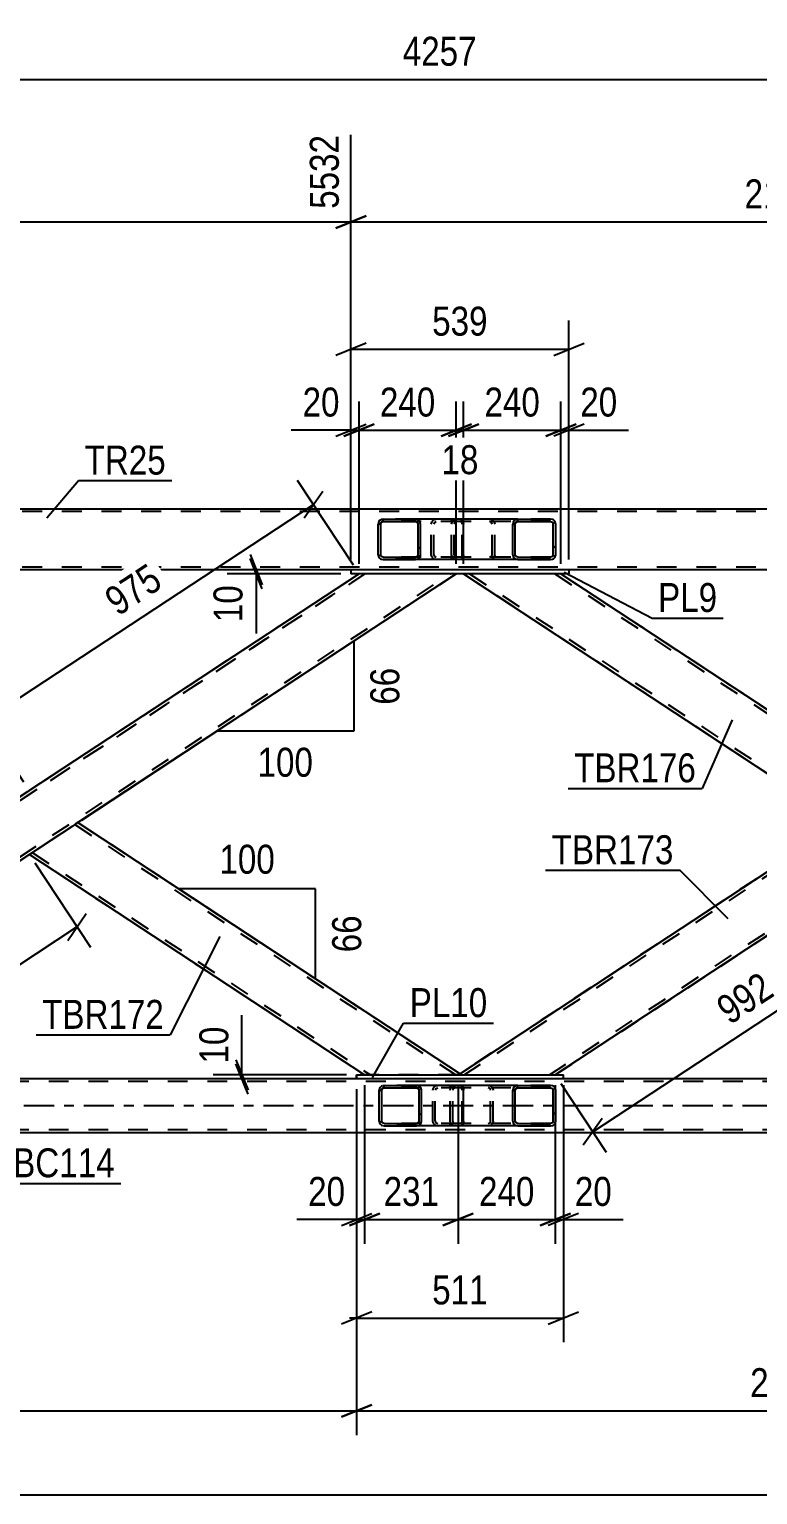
# Model space of a CAD drawing. Header units: millimetres. Extents: x -851 to 338, y -786 to 55.
# Drawn here: x -645.3 to -573.3, y -518.9 to -374 of the extents above; entities that cross this region are included whole.
import ezdxf

# ---------------------------------------------------------------- set-up
doc = ezdxf.new("R2010")
doc.units = ezdxf.units.MM
doc.linetypes.add('DXK_LINE_DOT2', pattern=[3.9198, 1.9599, -1.9599])
doc.linetypes.add('DXK_LINE_DOT3', pattern=[5.9187, 2.979, -0.9799, 0.9799, -0.9799])
doc.styles.add('Arial Narrow', font='ARIALN.TTF', dxfattribs={"height": 0.2})

# ---------------------------------------------------------------- blocks, each defined once
blk = doc.blocks.new('Part-232933133-2602 - 2503')
at = {"color": 2, "linetype": 'Continuous'}
for p, q in [((-265, -421.46), (-791.8, -421.46)), ((-613.53, -427.46), (-677.12, -427.46)), ((-528.39, -427.46), (-591.98, -427.46))]:
    blk.add_line(p, q, dxfattribs=at)
at = {"color": 7, "linetype": 'DXK_LINE_DOT2'}
for p, q in [((-114.88, -421.7), (-791.8, -421.7)), ((-114.88, -427.22), (-791.8, -427.22)), ((-591.98, -427.46), (-613.53, -427.46))]:
    blk.add_line(p, q, dxfattribs=at)
blk = doc.blocks.new('Part-232933133-2607 - 2503')
at = {"color": 7, "linetype": 'DXK_LINE_DOT2'}
for p, q in [((-108.35, -478.06), (-791.8, -478.06)), ((-108.35, -477.82), (-698.12, -477.82)), ((-592.53, -477.82), (-612.98, -477.82)), ((-108.35, -482.86), (-791.8, -482.86))]:
    blk.add_line(p, q, dxfattribs=at)
at = {"color": 2, "linetype": 'Continuous'}
for p, q in [((-612.98, -477.82), (-677.66, -477.82)), ((-527.85, -477.82), (-592.53, -477.82)), ((-791.8, -483.1), (-108.35, -483.1))]:
    blk.add_line(p, q, dxfattribs=at)
at = {"color": 7, "linetype": 'DXK_LINE_DOT3'}
blk.add_line((-98.35, -480.46), (-791.8, -480.46), dxfattribs=at)
blk = doc.blocks.new('Part-232933133-2749 - 2503')
at = {"color": 2, "linetype": 'Continuous'}
for p, q in [((-612.98, -477.82), (-612.98, -477.42)), ((-612.98, -477.42), (-612.98, -477.42)), ((-612.98, -477.42), (-612.98, -477.82)), ((-612.98, -477.42), (-612.98, -477.42)), ((-612.98, -477.42), (-592.53, -477.42)), ((-592.53, -477.82), (-612.98, -477.82)), ((-592.53, -477.82), (-592.53, -477.42))]:
    blk.add_line(p, q, dxfattribs=at)
at = {"color": 7, "linetype": 'DXK_LINE_DOT2'}
for p, q in [((-612.98, -477.82), (-612.98, -477.82)), ((-612.98, -477.82), (-612.98, -477.82)), ((-592.53, -477.82), (-592.53, -477.42))]:
    blk.add_line(p, q, dxfattribs=at)
blk = doc.blocks.new('Part-232933133-2764 - 2503')
at = {"color": 2, "linetype": 'Continuous'}
for p, q in [((-591.98, -427.46), (-613.53, -427.46)), ((-613.53, -427.46), (-613.53, -427.86)), ((-591.98, -427.46), (-591.98, -427.86)), ((-591.98, -427.86), (-613.53, -427.86))]:
    blk.add_line(p, q, dxfattribs=at)
blk = doc.blocks.new('Part-232933133-2908 - 2503')
at = {"linetype": 'Continuous'}
h = blk.add_hatch(dxfattribs=at)
h.set_pattern_fill('', scale=0.7, style=0, pattern_type=0)
h.set_pattern_definition([(45, (-597.506, -426.1638), (-1.57154, 1.57154), [])])
h.paths.add_polyline_path([(-597.54, -425.98), (-597.51, -426.16), (-597.4, -426.32), (-597.23, -426.42), (-597.03, -426.46), (-593.8, -426.46), (-593.6, -426.42), (-593.44, -426.32), (-593.33, -426.16), (-593.29, -425.98), (-593.29, -422.94), (-593.33, -422.76), (-593.44, -422.6), (-593.6, -422.5), (-593.8, -422.46), (-597.03, -422.46), (-597.23, -422.5), (-597.4, -422.6), (-597.51, -422.76), (-597.54, -422.94)])
h.paths.add_polyline_path([(-597.27, -422.85), (-597.21, -422.77), (-597.13, -422.72), (-597.03, -422.7), (-593.8, -422.7), (-593.7, -422.72), (-593.62, -422.77), (-593.56, -422.85), (-593.54, -422.94), (-593.54, -425.98), (-593.56, -426.07), (-593.62, -426.15), (-593.7, -426.2), (-593.8, -426.22), (-597.03, -426.22), (-597.13, -426.2), (-597.21, -426.15), (-597.27, -426.07), (-597.29, -425.98), (-597.29, -422.94)])
at = {"color": 7, "linetype": 'DXK_LINE_DOT2'}
for p, q in [((-603.58, -422.94), (-603.54, -422.76)), ((-603.58, -425.98), (-603.58, -422.94)), ((-603.3, -422.85), (-603.32, -422.94)), ((-603.32, -425.98), (-603.32, -422.94)), ((-603.25, -422.77), (-603.3, -422.85)), ((-603.26, -422.5), (-603.07, -422.46)), ((-603.16, -422.72), (-603.25, -422.77)), ((-603.07, -422.7), (-603.16, -422.72)), ((-602.68, -422.46), (-603.07, -422.46)), ((-593.8, -422.7), (-603.07, -422.7)), ((-599.83, -422.46), (-599.64, -422.5)), ((-599.73, -422.72), (-599.83, -422.7)), ((-599.65, -422.77), (-599.73, -422.72)), ((-599.59, -422.85), (-599.65, -422.77)), ((-599.58, -422.94), (-599.59, -422.85)), ((-599.58, -425.98), (-599.58, -422.94)), ((-599.36, -422.76), (-599.32, -422.94)), ((-599.32, -425.98), (-599.32, -422.94)), ((-593.8, -422.46), (-597.03, -422.46)), ((-603.54, -426.16), (-603.58, -425.98)), ((-603.32, -425.98), (-603.3, -426.07)), ((-599.59, -426.07), (-599.58, -425.98)), ((-599.32, -425.98), (-599.36, -426.16)), ((-603.3, -426.07), (-603.25, -426.15)), ((-603.07, -426.46), (-603.26, -426.42)), ((-603.25, -426.15), (-603.16, -426.2)), ((-603.16, -426.2), (-603.07, -426.22)), ((-593.8, -426.22), (-603.07, -426.22)), ((-602.68, -426.46), (-603.07, -426.46)), ((-599.83, -426.22), (-599.73, -426.2)), ((-599.64, -426.42), (-599.83, -426.46)), ((-599.73, -426.2), (-599.65, -426.15)), ((-599.65, -426.15), (-599.59, -426.07)), ((-593.8, -426.46), (-597.03, -426.46))]:
    blk.add_line(p, q, dxfattribs=at)
at = {"color": 2, "linetype": 'Continuous'}
for p, q in [((-597.03, -422.46), (-602.68, -422.46)), ((-597.51, -422.76), (-597.54, -422.94)), ((-597.54, -425.98), (-597.54, -422.94)), ((-597.29, -422.94), (-597.27, -422.85)), ((-597.29, -425.98), (-597.29, -422.94)), ((-597.27, -422.85), (-597.21, -422.77)), ((-597.03, -422.46), (-597.23, -422.5)), ((-597.21, -422.77), (-597.13, -422.72)), ((-597.13, -422.72), (-597.03, -422.7)), ((-597.03, -422.46), (-593.8, -422.46)), ((-597.03, -422.7), (-593.8, -422.7)), ((-593.6, -422.5), (-593.8, -422.46)), ((-593.8, -422.7), (-593.7, -422.72)), ((-593.7, -422.72), (-593.62, -422.77)), ((-593.62, -422.77), (-593.56, -422.85)), ((-593.56, -422.85), (-593.54, -422.94)), ((-593.54, -425.98), (-593.54, -422.94)), ((-593.29, -422.94), (-593.33, -422.76)), ((-593.29, -425.98), (-593.29, -422.94)), ((-597.54, -425.98), (-597.51, -426.16)), ((-597.27, -426.07), (-597.29, -425.98)), ((-593.54, -425.98), (-593.56, -426.07)), ((-593.33, -426.16), (-593.29, -425.98)), ((-597.03, -426.46), (-602.68, -426.46)), ((-597.21, -426.15), (-597.27, -426.07)), ((-597.23, -426.42), (-597.03, -426.46)), ((-597.13, -426.2), (-597.21, -426.15)), ((-597.03, -426.22), (-597.13, -426.2)), ((-597.03, -426.22), (-593.8, -426.22)), ((-597.03, -426.46), (-593.8, -426.46)), ((-593.7, -426.2), (-593.8, -426.22)), ((-593.8, -426.46), (-593.6, -426.42)), ((-593.62, -426.15), (-593.7, -426.2)), ((-593.56, -426.07), (-593.62, -426.15))]:
    blk.add_line(p, q, dxfattribs=at)
at = {"color": 7, "linetype": 'DXK_LINE_DOT2'}
for centre, start, end in [((-603.09, -422.96), 110.7583, 155.68), ((-599.81, -422.96), 24.32, 69.2417), ((-603.09, -425.96), 204.32, 249.2417), ((-599.81, -425.96), 290.7583, 335.68)]:
    blk.add_arc(centre, 0.496, start, end, dxfattribs=at)
at = {"color": 2, "linetype": 'Continuous'}
for centre, start, end in [((-597.05, -422.96), 110.7583, 155.68), ((-593.78, -422.96), 24.32, 69.2417), ((-597.05, -425.96), 204.32, 249.2417), ((-593.78, -425.96), 290.7583, 335.68)]:
    blk.add_arc(centre, 0.496, start, end, dxfattribs=at)
blk = doc.blocks.new('Part-232933133-2836 - 2503')
at = {"color": 2, "linetype": 'Continuous'}
for p, q in [((-602.39, -427.86), (-564.99, -452.46)), ((-592.78, -427.86), (-560.19, -449.3)), ((-564.96, -452.44), (-560.77, -449.68)), ((-560.23, -449.33), (-560.77, -449.68)), ((-560.22, -449.32), (-560.23, -449.33))]:
    blk.add_line(p, q, dxfattribs=at)
at = {"color": 7, "linetype": 'DXK_LINE_DOT2'}
for p, q in [((-592.78, -427.86), (-602.39, -427.86)), ((-602.39, -427.86), (-564.99, -452.46)), ((-601.81, -427.86), (-564.7, -452.27)), ((-601.81, -427.86), (-564.7, -452.27)), ((-593.36, -427.86), (-560.48, -449.49)), ((-593.36, -427.86), (-560.48, -449.49)), ((-592.78, -427.86), (-592.78, -427.86)), ((-592.78, -427.86), (-560.19, -449.3)), ((-560.36, -449.41), (-560.77, -449.68)), ((-560.19, -449.3), (-560.22, -449.32)), ((-564.41, -452.08), (-564.41, -452.08)), ((-564.41, -452.08), (-564.41, -452.08)), ((-564.96, -452.44), (-564.99, -452.46)), ((-564.7, -452.27), (-564.68, -452.25))]:
    blk.add_line(p, q, dxfattribs=at)
blk = doc.blocks.new('Part-232933133-2895 - 2503')
at = {"linetype": 'Continuous'}
h = blk.add_hatch(dxfattribs=at)
h.set_pattern_fill('', scale=0.7, style=0, pattern_type=0)
h.set_pattern_definition([(45, (-597.506, -482.1628), (-1.57154, 1.57154), [])])
h.paths.add_polyline_path([(-597.54, -481.98), (-597.51, -482.16), (-597.4, -482.32), (-597.23, -482.42), (-597.03, -482.46), (-593.8, -482.46), (-593.6, -482.42), (-593.44, -482.32), (-593.33, -482.16), (-593.29, -481.98), (-593.29, -478.94), (-593.33, -478.76), (-593.44, -478.6), (-593.6, -478.5), (-593.8, -478.46), (-597.03, -478.46), (-597.23, -478.5), (-597.4, -478.6), (-597.51, -478.76), (-597.54, -478.94)])
h.paths.add_polyline_path([(-597.27, -478.85), (-597.21, -478.77), (-597.13, -478.72), (-597.03, -478.7), (-593.8, -478.7), (-593.7, -478.72), (-593.62, -478.77), (-593.56, -478.85), (-593.54, -478.94), (-593.54, -481.98), (-593.56, -482.07), (-593.62, -482.15), (-593.7, -482.2), (-593.8, -482.22), (-597.03, -482.22), (-597.13, -482.2), (-597.21, -482.15), (-597.27, -482.07), (-597.29, -481.98), (-597.29, -478.94)])
at = {"color": 7, "linetype": 'DXK_LINE_DOT2'}
for p, q in [((-603.72, -478.94), (-603.68, -478.76)), ((-603.72, -481.98), (-603.72, -478.94)), ((-603.45, -478.85), (-603.47, -478.94)), ((-603.47, -481.98), (-603.47, -478.94)), ((-603.39, -478.77), (-603.45, -478.85)), ((-603.41, -478.5), (-603.21, -478.46)), ((-603.31, -478.72), (-603.39, -478.77)), ((-603.21, -478.7), (-603.31, -478.72)), ((-602.66, -478.46), (-603.21, -478.46)), ((-593.8, -478.7), (-603.21, -478.7)), ((-599.98, -478.46), (-599.78, -478.5)), ((-599.88, -478.72), (-599.98, -478.7)), ((-599.79, -478.77), (-599.88, -478.72)), ((-599.74, -478.85), (-599.79, -478.77)), ((-599.72, -478.94), (-599.74, -478.85)), ((-599.72, -481.98), (-599.72, -478.94)), ((-599.5, -478.76), (-599.46, -478.94)), ((-599.46, -481.98), (-599.46, -478.94)), ((-593.8, -478.46), (-597.03, -478.46)), ((-603.68, -482.16), (-603.72, -481.98)), ((-603.47, -481.98), (-603.45, -482.07)), ((-603.45, -482.07), (-603.39, -482.15)), ((-603.21, -482.46), (-603.41, -482.42)), ((-603.39, -482.15), (-603.31, -482.2)), ((-603.31, -482.2), (-603.21, -482.22)), ((-593.8, -482.22), (-603.21, -482.22)), ((-602.66, -482.46), (-603.21, -482.46)), ((-599.98, -482.22), (-599.88, -482.2)), ((-599.78, -482.42), (-599.98, -482.46)), ((-599.88, -482.2), (-599.79, -482.15)), ((-599.79, -482.15), (-599.74, -482.07)), ((-599.74, -482.07), (-599.72, -481.98)), ((-599.46, -481.98), (-599.5, -482.16)), ((-593.8, -482.46), (-597.03, -482.46))]:
    blk.add_line(p, q, dxfattribs=at)
at = {"color": 2, "linetype": 'Continuous'}
for p, q in [((-597.03, -478.46), (-602.66, -478.46)), ((-597.51, -478.76), (-597.54, -478.94)), ((-597.54, -481.98), (-597.54, -478.94)), ((-597.29, -478.94), (-597.27, -478.85)), ((-597.29, -481.98), (-597.29, -478.94)), ((-597.27, -478.85), (-597.21, -478.77)), ((-597.03, -478.46), (-597.23, -478.5)), ((-597.21, -478.77), (-597.13, -478.72)), ((-597.13, -478.72), (-597.03, -478.7)), ((-597.03, -478.46), (-593.8, -478.46)), ((-597.03, -478.7), (-593.8, -478.7)), ((-593.6, -478.5), (-593.8, -478.46)), ((-593.8, -478.7), (-593.7, -478.72)), ((-593.7, -478.72), (-593.62, -478.77)), ((-593.62, -478.77), (-593.56, -478.85)), ((-593.56, -478.85), (-593.54, -478.94)), ((-593.54, -481.98), (-593.54, -478.94)), ((-593.29, -478.94), (-593.33, -478.76)), ((-593.29, -481.98), (-593.29, -478.94)), ((-597.03, -482.46), (-602.66, -482.46)), ((-597.54, -481.98), (-597.51, -482.16)), ((-597.27, -482.07), (-597.29, -481.98)), ((-597.21, -482.15), (-597.27, -482.07)), ((-597.23, -482.42), (-597.03, -482.46)), ((-597.13, -482.2), (-597.21, -482.15)), ((-597.03, -482.22), (-597.13, -482.2)), ((-597.03, -482.22), (-593.8, -482.22)), ((-597.03, -482.46), (-593.8, -482.46)), ((-593.7, -482.2), (-593.8, -482.22)), ((-593.8, -482.46), (-593.6, -482.42)), ((-593.62, -482.15), (-593.7, -482.2)), ((-593.56, -482.07), (-593.62, -482.15)), ((-593.54, -481.98), (-593.56, -482.07)), ((-593.33, -482.16), (-593.29, -481.98))]:
    blk.add_line(p, q, dxfattribs=at)
at = {"color": 7, "linetype": 'DXK_LINE_DOT2'}
for centre, start, end in [((-603.23, -478.96), 110.7598, 155.6817), ((-599.96, -478.96), 24.3183, 69.2402), ((-603.23, -481.96), 204.3183, 249.2402), ((-599.96, -481.96), 290.7598, 335.6817)]:
    blk.add_arc(centre, 0.496, start, end, dxfattribs=at)
at = {"color": 2, "linetype": 'Continuous'}
for centre, start, end in [((-597.05, -478.96), 110.7583, 155.68), ((-593.78, -478.96), 24.32, 69.2417), ((-597.05, -481.96), 204.32, 249.2417), ((-593.78, -481.96), 290.7583, 335.68)]:
    blk.add_arc(centre, 0.496, start, end, dxfattribs=at)
blk = doc.blocks.new('Part-232933133-2901 - 2503')
at = {"linetype": 'Continuous'}
h = blk.add_hatch(dxfattribs=at)
h.set_pattern_fill('', scale=0.7, style=0, pattern_type=0)
h.set_pattern_definition([(45, (-610.6957, -482.1628), (-1.57154, 1.57154), [])])
h.paths.add_polyline_path([(-610.73, -481.98), (-610.7, -482.16), (-610.59, -482.32), (-610.42, -482.42), (-610.23, -482.46), (-607.05, -482.46), (-606.85, -482.42), (-606.69, -482.32), (-606.58, -482.16), (-606.54, -481.98), (-606.54, -478.94), (-606.58, -478.76), (-606.69, -478.6), (-606.85, -478.5), (-607.05, -478.46), (-610.23, -478.46), (-610.42, -478.5), (-610.59, -478.6), (-610.7, -478.76), (-610.73, -478.94)])
h.paths.add_polyline_path([(-610.46, -478.85), (-610.41, -478.77), (-610.33, -478.72), (-610.23, -478.7), (-607.05, -478.7), (-606.95, -478.72), (-606.87, -478.77), (-606.81, -478.85), (-606.8, -478.94), (-606.8, -481.98), (-606.81, -482.07), (-606.87, -482.15), (-606.95, -482.2), (-607.05, -482.22), (-610.23, -482.22), (-610.33, -482.2), (-610.41, -482.15), (-610.46, -482.07), (-610.48, -481.98), (-610.48, -478.94)])
at = {"color": 2, "linetype": 'Continuous'}
for p, q in [((-610.7, -478.76), (-610.73, -478.94)), ((-610.73, -481.98), (-610.73, -478.94)), ((-610.48, -478.94), (-610.46, -478.85)), ((-610.48, -481.98), (-610.48, -478.94)), ((-610.46, -478.85), (-610.41, -478.77)), ((-610.23, -478.46), (-610.42, -478.5)), ((-610.41, -478.77), (-610.33, -478.72)), ((-610.33, -478.72), (-610.23, -478.7)), ((-610.23, -478.46), (-607.05, -478.46)), ((-610.23, -478.7), (-607.05, -478.7)), ((-602.66, -478.46), (-607.05, -478.46)), ((-606.85, -478.5), (-607.05, -478.46)), ((-607.05, -478.7), (-606.95, -478.72)), ((-606.95, -478.72), (-606.87, -478.77)), ((-606.87, -478.77), (-606.81, -478.85)), ((-606.81, -478.85), (-606.8, -478.94)), ((-606.8, -481.98), (-606.8, -478.94)), ((-606.54, -478.94), (-606.58, -478.76)), ((-606.54, -481.98), (-606.54, -478.94)), ((-602.66, -478.46), (-602.56, -478.5)), ((-602.56, -478.5), (-602.47, -478.6)), ((-602.47, -478.6), (-602.41, -478.76)), ((-602.41, -478.76), (-602.39, -478.94)), ((-602.39, -481.98), (-602.39, -478.94)), ((-610.73, -481.98), (-610.7, -482.16)), ((-610.46, -482.07), (-610.48, -481.98)), ((-610.41, -482.15), (-610.46, -482.07)), ((-610.42, -482.42), (-610.23, -482.46)), ((-610.33, -482.2), (-610.41, -482.15)), ((-610.23, -482.22), (-610.33, -482.2)), ((-610.23, -482.22), (-607.05, -482.22)), ((-610.23, -482.46), (-607.05, -482.46)), ((-606.95, -482.2), (-607.05, -482.22)), ((-607.05, -482.46), (-606.85, -482.42)), ((-602.66, -482.46), (-607.05, -482.46)), ((-606.87, -482.15), (-606.95, -482.2)), ((-606.81, -482.07), (-606.87, -482.15)), ((-606.8, -481.98), (-606.81, -482.07)), ((-606.58, -482.16), (-606.54, -481.98)), ((-602.56, -482.42), (-602.66, -482.46)), ((-602.47, -482.32), (-602.56, -482.42)), ((-602.41, -482.16), (-602.47, -482.32)), ((-602.39, -481.98), (-602.41, -482.16))]:
    blk.add_line(p, q, dxfattribs=at)
at = {"color": 7, "linetype": 'DXK_LINE_DOT2'}
for p, q in [((-607.05, -478.46), (-610.23, -478.46)), ((-602.66, -478.7), (-610.23, -478.7)), ((-605.44, -478.94), (-605.41, -478.76)), ((-605.44, -481.98), (-605.44, -478.94)), ((-605.17, -478.85), (-605.19, -478.94)), ((-605.19, -481.98), (-605.19, -478.94)), ((-605.12, -478.77), (-605.17, -478.85)), ((-605.13, -478.5), (-604.94, -478.46)), ((-605.12, -478.77), (-605.1, -478.76)), ((-605.1, -478.76), (-605.04, -478.72)), ((-605.04, -478.72), (-604.94, -478.7)), ((-603.72, -478.7), (-603.72, -478.46)), ((-602.61, -478.72), (-602.66, -478.7)), ((-602.57, -478.77), (-602.61, -478.72)), ((-602.54, -478.85), (-602.57, -478.77)), ((-602.53, -478.94), (-602.54, -478.85)), ((-602.53, -481.98), (-602.53, -478.94)), ((-602.66, -482.22), (-610.23, -482.22)), ((-607.05, -482.46), (-610.23, -482.46)), ((-605.41, -482.16), (-605.44, -481.98)), ((-605.19, -481.98), (-605.17, -482.07)), ((-605.17, -482.07), (-605.12, -482.15)), ((-604.94, -482.46), (-605.13, -482.42)), ((-605.12, -482.15), (-605.1, -482.16)), ((-605.1, -482.16), (-605.04, -482.2)), ((-605.04, -482.2), (-604.94, -482.22)), ((-603.72, -482.46), (-603.72, -482.22)), ((-602.66, -482.22), (-602.61, -482.2)), ((-602.61, -482.2), (-602.57, -482.15)), ((-602.57, -482.15), (-602.54, -482.07)), ((-602.54, -482.07), (-602.53, -481.98))]:
    blk.add_line(p, q, dxfattribs=at)
at = {"color": 2, "linetype": 'Continuous'}
for centre, start, end in [((-610.25, -478.95), 111.1941, 156.1506), ((-607.03, -478.95), 23.8494, 68.8059), ((-610.25, -481.96), 203.8494, 248.8059), ((-607.03, -481.96), 291.1941, 336.1506)]:
    blk.add_arc(centre, 0.492, start, end, dxfattribs=at)
at = {"color": 7, "linetype": 'DXK_LINE_DOT2'}
for centre, start, end in [((-604.96, -478.95), 111.1927, 156.1491), ((-604.96, -481.96), 203.8509, 248.8073)]:
    blk.add_arc(centre, 0.492, start, end, dxfattribs=at)
blk = doc.blocks.new('Part-232933133-2913 - 2503')
at = {"linetype": 'Continuous'}
h = blk.add_hatch(dxfattribs=at)
h.set_pattern_fill('', scale=0.7, style=0, pattern_type=0)
h.set_pattern_definition([(45, (-610.8058, -426.1638), (-1.57154, 1.57154), [])])
h.paths.add_polyline_path([(-610.84, -425.98), (-610.81, -426.16), (-610.7, -426.32), (-610.53, -426.42), (-610.34, -426.46), (-607.15, -426.46), (-606.96, -426.42), (-606.8, -426.32), (-606.69, -426.16), (-606.65, -425.98), (-606.65, -422.94), (-606.69, -422.76), (-606.8, -422.6), (-606.96, -422.5), (-607.15, -422.46), (-610.34, -422.46), (-610.53, -422.5), (-610.7, -422.6), (-610.81, -422.76), (-610.84, -422.94)])
h.paths.add_polyline_path([(-610.57, -422.85), (-610.52, -422.77), (-610.44, -422.72), (-610.34, -422.7), (-607.15, -422.7), (-607.06, -422.72), (-606.97, -422.77), (-606.92, -422.85), (-606.9, -422.94), (-606.9, -425.98), (-606.92, -426.07), (-606.97, -426.15), (-607.06, -426.2), (-607.15, -426.22), (-610.34, -426.22), (-610.44, -426.2), (-610.52, -426.15), (-610.57, -426.07), (-610.59, -425.98), (-610.59, -422.94)])
at = {"color": 2, "linetype": 'Continuous'}
for p, q in [((-610.81, -422.76), (-610.84, -422.94)), ((-610.84, -425.98), (-610.84, -422.94)), ((-610.59, -422.94), (-610.57, -422.85)), ((-610.59, -425.98), (-610.59, -422.94)), ((-610.57, -422.85), (-610.52, -422.77)), ((-610.34, -422.46), (-610.53, -422.5)), ((-610.52, -422.77), (-610.44, -422.72)), ((-610.44, -422.72), (-610.34, -422.7)), ((-610.34, -422.46), (-607.15, -422.46)), ((-610.34, -422.7), (-607.15, -422.7)), ((-602.68, -422.46), (-607.15, -422.46)), ((-606.96, -422.5), (-607.15, -422.46)), ((-607.15, -422.7), (-607.06, -422.72)), ((-607.06, -422.72), (-606.97, -422.77)), ((-606.97, -422.77), (-606.92, -422.85)), ((-606.92, -422.85), (-606.9, -422.94)), ((-606.9, -425.98), (-606.9, -422.94)), ((-606.65, -422.94), (-606.69, -422.76)), ((-606.65, -425.98), (-606.65, -422.94)), ((-602.68, -422.46), (-602.58, -422.5)), ((-602.58, -422.5), (-602.49, -422.6)), ((-602.49, -422.6), (-602.43, -422.76)), ((-602.43, -422.76), (-602.41, -422.94)), ((-602.41, -425.98), (-602.41, -422.94)), ((-610.84, -425.98), (-610.81, -426.16)), ((-610.57, -426.07), (-610.59, -425.98)), ((-606.9, -425.98), (-606.92, -426.07)), ((-606.69, -426.16), (-606.65, -425.98)), ((-602.41, -425.98), (-602.43, -426.16)), ((-610.52, -426.15), (-610.57, -426.07)), ((-610.53, -426.42), (-610.34, -426.46)), ((-610.44, -426.2), (-610.52, -426.15)), ((-610.34, -426.22), (-610.44, -426.2)), ((-610.34, -426.22), (-607.15, -426.22)), ((-610.34, -426.46), (-607.15, -426.46)), ((-607.06, -426.2), (-607.15, -426.22)), ((-607.15, -426.46), (-606.96, -426.42)), ((-602.68, -426.46), (-607.15, -426.46)), ((-606.97, -426.15), (-607.06, -426.2)), ((-606.92, -426.07), (-606.97, -426.15)), ((-602.58, -426.42), (-602.68, -426.46)), ((-602.49, -426.32), (-602.58, -426.42)), ((-602.43, -426.16), (-602.49, -426.32))]:
    blk.add_line(p, q, dxfattribs=at)
at = {"color": 7, "linetype": 'DXK_LINE_DOT2'}
for p, q in [((-607.15, -422.46), (-610.34, -422.46)), ((-602.68, -422.7), (-610.34, -422.7)), ((-605.59, -422.94), (-605.55, -422.76)), ((-605.59, -425.98), (-605.59, -422.94)), ((-605.32, -422.85), (-605.34, -422.94)), ((-605.34, -425.98), (-605.34, -422.94)), ((-605.26, -422.77), (-605.32, -422.85)), ((-605.28, -422.5), (-605.09, -422.46)), ((-605.26, -422.77), (-605.24, -422.76)), ((-605.24, -422.76), (-605.18, -422.72)), ((-605.18, -422.72), (-605.09, -422.7)), ((-603.58, -422.7), (-603.58, -422.46)), ((-602.63, -422.72), (-602.68, -422.7)), ((-602.58, -422.77), (-602.63, -422.72)), ((-602.55, -422.85), (-602.58, -422.77)), ((-602.54, -422.94), (-602.55, -422.85)), ((-602.54, -425.98), (-602.54, -422.94)), ((-605.55, -426.16), (-605.59, -425.98)), ((-605.34, -425.98), (-605.32, -426.07)), ((-602.55, -426.07), (-602.54, -425.98)), ((-602.68, -426.22), (-610.34, -426.22)), ((-607.15, -426.46), (-610.34, -426.46)), ((-605.32, -426.07), (-605.26, -426.15)), ((-605.09, -426.46), (-605.28, -426.42)), ((-605.26, -426.15), (-605.18, -426.2)), ((-605.18, -426.2), (-605.09, -426.22)), ((-603.58, -426.46), (-603.58, -426.22)), ((-602.68, -426.22), (-602.63, -426.2)), ((-602.63, -426.2), (-602.58, -426.15)), ((-602.58, -426.15), (-602.55, -426.07))]:
    blk.add_line(p, q, dxfattribs=at)
at = {"color": 2, "linetype": 'Continuous'}
for centre, start, end in [((-610.36, -422.96), 111.1513, 156.1049), ((-607.14, -422.96), 23.8951, 68.8487), ((-610.36, -425.96), 203.8951, 248.8487), ((-607.14, -425.96), 291.1513, 336.1049)]:
    blk.add_arc(centre, 0.492, start, end, dxfattribs=at)
at = {"color": 7, "linetype": 'DXK_LINE_DOT2'}
for centre, start, end in [((-605.1, -422.96), 111.1513, 156.1049), ((-605.1, -425.96), 203.8951, 248.8487)]:
    blk.add_arc(centre, 0.492, start, end, dxfattribs=at)
blk = doc.blocks.new('Part-232933133-2957 - 2503')
at = {"color": 2, "linetype": 'Continuous'}
for p, q in [((-641.1, -452.84), (-645.32, -455.62)), ((-640.52, -452.46), (-641.1, -452.84)), ((-640.52, -452.46), (-602.75, -477.3)), ((-645.32, -455.62), (-612.18, -477.42)), ((-602.94, -477.42), (-602.75, -477.3))]:
    blk.add_line(p, q, dxfattribs=at)
at = {"color": 7, "linetype": 'DXK_LINE_DOT2'}
for p, q in [((-640.81, -452.65), (-603.16, -477.42)), ((-640.81, -452.65), (-603.16, -477.42)), ((-640.52, -452.46), (-602.75, -477.3)), ((-645.32, -455.62), (-612.18, -477.42)), ((-645.03, -455.43), (-645.01, -455.41)), ((-645.03, -455.43), (-611.6, -477.42)), ((-645.03, -455.43), (-611.6, -477.42)), ((-644.74, -455.24), (-644.74, -455.24)), ((-644.74, -455.24), (-644.74, -455.24)), ((-602.94, -477.42), (-612.18, -477.42)), ((-602.93, -477.41), (-602.94, -477.42))]:
    blk.add_line(p, q, dxfattribs=at)
blk = doc.blocks.new('Part-232933133-2972 - 2503')
at = {"color": 7, "linetype": 'DXK_LINE_DOT2'}
for p, q in [((-685.49, -476.1), (-612.15, -427.86)), ((-612.15, -427.86), (-685.49, -476.1)), ((-612.73, -427.86), (-685.49, -475.72)), ((-679.04, -477.42), (-603.7, -427.86)), ((-679.04, -477.42), (-603.7, -427.86)), ((-603.12, -427.86), (-678.46, -477.42)), ((-603.12, -427.86), (-612.73, -427.86)), ((-603.12, -427.86), (-603.12, -427.86)), ((-645.36, -449.32), (-650.09, -452.44)), ((-640.52, -452.46), (-645.32, -455.62)), ((-685.49, -475.72), (-685.49, -476.21)), ((-685.49, -475.72), (-685.49, -475.72)), ((-685.49, -476.1), (-685.49, -476.1)), ((-678.46, -477.42), (-685.49, -477.42)), ((-678.46, -477.42), (-678.46, -477.42))]:
    blk.add_line(p, q, dxfattribs=at)
at = {"color": 2, "linetype": 'Continuous'}
for p, q in [((-612.73, -427.86), (-645.36, -449.32)), ((-603.12, -427.86), (-640.52, -452.46)), ((-650.09, -452.44), (-685.49, -475.72)), ((-645.32, -455.62), (-678.46, -477.42)), ((-685.49, -477.42), (-685.49, -476.12))]:
    blk.add_line(p, q, dxfattribs=at)
blk = doc.blocks.new('Part-232933133-2992 - 2503')
at = {"color": 7, "linetype": 'DXK_LINE_DOT2'}
for p, q in [((-527.59, -427.86), (-602.94, -477.42)), ((-602.35, -477.42), (-527.01, -427.86)), ((-602.35, -477.42), (-527.01, -427.86)), ((-593.91, -477.42), (-519.62, -428.55)), ((-593.91, -477.42), (-519.62, -428.55)), ((-519.62, -427.86), (-527.59, -427.86)), ((-519.62, -427.86), (-519.62, -428.31)), ((-519.62, -427.86), (-519.62, -428.31)), ((-519.62, -427.86), (-519.62, -428.31)), ((-519.62, -428.46), (-519.62, -428.31)), ((-519.62, -428.31), (-519.62, -428.44)), ((-519.62, -428.44), (-519.62, -428.31)), ((-519.62, -428.44), (-519.62, -428.52)), ((-519.62, -428.52), (-519.62, -428.44)), ((-519.62, -428.71), (-519.62, -428.46)), ((-519.62, -428.48), (-519.62, -428.71)), ((-519.62, -428.52), (-519.62, -428.55)), ((-519.62, -428.55), (-519.62, -428.52)), ((-519.62, -428.55), (-519.62, -428.55)), ((-519.62, -428.87), (-519.62, -428.71)), ((-519.62, -428.71), (-519.62, -428.87)), ((-519.62, -428.93), (-519.62, -428.87)), ((-519.62, -428.87), (-519.62, -428.93)), ((-593.33, -477.42), (-519.62, -428.93)), ((-519.62, -428.93), (-519.62, -428.93)), ((-519.62, -428.93), (-519.62, -428.93)), ((-560.22, -449.32), (-564.96, -452.44)), ((-555.38, -452.46), (-560.19, -455.62)), ((-602.94, -477.42), (-602.93, -477.41)), ((-602.94, -477.42), (-602.94, -477.42)), ((-602.94, -477.42), (-593.33, -477.42)), ((-602.75, -477.3), (-602.93, -477.41))]:
    blk.add_line(p, q, dxfattribs=at)
at = {"color": 2, "linetype": 'Continuous'}
for p, q in [((-527.59, -427.86), (-560.22, -449.32)), ((-519.62, -428.17), (-519.62, -427.86)), ((-519.62, -428.17), (-519.62, -428.48)), ((-519.62, -428.93), (-555.38, -452.46)), ((-564.96, -452.44), (-602.75, -477.3)), ((-560.19, -455.62), (-593.33, -477.42))]:
    blk.add_line(p, q, dxfattribs=at)
blk = doc.blocks.new('StraightDimension-232933133-3547 - 2503')
at = {"color": 7, "linetype": 'Continuous'}
for p, q in [((-624.3, -477.42), (-624.3, -471.51)), ((-624.3, -477.42), (-624.3, -471.51)), ((-624.9, -475.92), (-623.7, -478.92)), ((-623.7, -479.32), (-624.9, -476.32)), ((-613.98, -477.42), (-627.15, -477.42)), ((-613.98, -477.82), (-627.15, -477.82)), ((-624.3, -477.82), (-624.3, -477.42))]:
    blk.add_line(p, q, dxfattribs=at)
at = {"color": 0}
blk.add_wipeout([(-625.05, -472.04), (-629.25, -472.04), (-629.25, -476.89), (-625.05, -476.89)], dxfattribs=at)
at = {"color": 3, "style": 'Arial Narrow'}
blk.add_text('10', height=2.863, rotation=90.0002, dxfattribs=at).set_placement((-625.65, -476.29))
blk = doc.blocks.new('StraightDimension-232933133-34576 - 2503')
at = {"color": 7, "linetype": 'Continuous'}
for p, q in [((-612.98, -478.82), (-612.98, -513.03)), ((-527.85, -478.82), (-527.85, -513.03)), ((-611.48, -510.03), (-614.48, -511.23)), ((-529.35, -511.23), (-526.35, -510.03)), ((-612.98, -510.63), (-527.85, -510.63))]:
    blk.add_line(p, q, dxfattribs=at)
at = {"color": 0}
blk.add_wipeout([(-566.16, -509.88), (-566.16, -505.68), (-574.67, -505.68), (-574.67, -509.88)], dxfattribs=at)
at = {"color": 3, "style": 'Arial Narrow'}
blk.add_text('2128', height=2.863, dxfattribs=at).set_placement((-574.07, -509.28))
blk = doc.blocks.new('StraightDimension-232933133-3540 - 2503')
at = {"color": 7, "linetype": 'Continuous'}
for p, q in [((-644.77, -456.46), (-639.29, -464.79)), ((-641.53, -464.11), (-639.69, -461.46)), ((-673.75, -484.58), (-640.61, -462.78)), ((-677.91, -478.25), (-672.43, -486.59)), ((-672.83, -483.25), (-674.67, -485.91))]:
    blk.add_line(p, q, dxfattribs=at)
at = {"color": 0}
blk.add_wipeout([(-654.8, -471.22), (-657.11, -467.71), (-662.69, -471.38), (-660.39, -474.89)], dxfattribs=at)
at = {"color": 3, "style": 'Arial Narrow'}
blk.add_text('992', height=2.863, rotation=33.3347, dxfattribs=at).set_placement((-660.21, -474.06))
blk = doc.blocks.new('AngleDimension-232933133-72015 - 2503')
at = {"color": 7, "linetype": 'Continuous'}
for p, q in [((-631.49, -458.4), (-630.55, -459.02)), ((-617.02, -459.02), (-630.55, -459.02)), ((-617.02, -467.92), (-630.55, -459.02)), ((-617.02, -467.92), (-617.02, -459.02))]:
    blk.add_line(p, q, dxfattribs=at)
at = {"color": 0}
for points in [[(-620.44, -458.12), (-620.44, -453.92), (-627.13, -453.92), (-627.13, -458.12)], [(-611.92, -461.04), (-616.12, -461.04), (-616.12, -465.89), (-611.92, -465.89)]]:
    blk.add_wipeout(points, dxfattribs=at)
at = {"color": 3, "style": 'Arial Narrow'}
blk.add_text('100', height=2.863, dxfattribs=at).set_placement((-626.53, -457.52))
blk.add_text('66', height=2.863, rotation=90.0002, dxfattribs=at).set_placement((-612.52, -465.29))
blk = doc.blocks.new('StraightDimension-232933133-34901 - 2503')
at = {"color": 7, "linetype": 'Continuous'}
for p, q in [((-592.78, -426.86), (-592.78, -410.81)), ((-591.98, -426.46), (-591.98, -410.81)), ((-594.28, -414.26), (-591.28, -413.06)), ((-590.48, -413.06), (-593.48, -414.26)), ((-592.78, -413.66), (-591.98, -413.66)), ((-591.98, -413.66), (-586.08, -413.66)), ((-591.98, -413.66), (-586.08, -413.66))]:
    blk.add_line(p, q, dxfattribs=at)
at = {"color": 0}
blk.add_wipeout([(-586.6, -412.91), (-586.6, -408.71), (-591.46, -408.71), (-591.46, -412.91)], dxfattribs=at)
at = {"color": 3, "style": 'Arial Narrow'}
blk.add_text('20', height=2.863, dxfattribs=at).set_placement((-590.86, -412.31))
blk = doc.blocks.new('StraightDimension-232933133-13951 - 2503')
at = {"color": 7, "linetype": 'Continuous'}
blk.add_line((-689.88, -378.97), (-519.62, -378.97), dxfattribs=at)
at = {"color": 0}
blk.add_wipeout([(-600.49, -378.22), (-600.49, -374.02), (-609.01, -374.02), (-609.01, -378.22)], dxfattribs=at)
at = {"color": 3, "style": 'Arial Narrow'}
blk.add_text('4257', height=2.863, dxfattribs=at).set_placement((-608.41, -377.62))
blk = doc.blocks.new('StraightDimension-232933133-34902 - 2503')
at = {"color": 7, "linetype": 'Continuous'}
for p, q in [((-602.39, -426.86), (-602.39, -410.81)), ((-592.78, -426.86), (-592.78, -410.81)), ((-603.89, -414.26), (-600.89, -413.06)), ((-602.39, -413.66), (-592.78, -413.66)), ((-591.28, -413.06), (-594.28, -414.26))]:
    blk.add_line(p, q, dxfattribs=at)
at = {"color": 0}
blk.add_wipeout([(-594.24, -412.91), (-594.24, -408.71), (-600.93, -408.71), (-600.93, -412.91)], dxfattribs=at)
at = {"color": 3, "style": 'Arial Narrow'}
blk.add_text('240', height=2.863, dxfattribs=at).set_placement((-600.33, -412.31))
blk = doc.blocks.new('StraightDimension-232933133-3825 - 2503')
at = {"color": 7, "linetype": 'Continuous'}
blk.add_line((-811.11, -518.93), (-107.71, -518.93), dxfattribs=at)
blk = doc.blocks.new('StraightDimension-232933133-34379 - 2503')
at = {"color": 7, "linetype": 'Continuous'}
for p, q in [((-613.53, -426.46), (-613.53, -384.46)), ((-528.39, -426.46), (-528.39, -384.46)), ((-612.03, -392.47), (-615.03, -393.67)), ((-529.89, -393.67), (-526.89, -392.47)), ((-613.53, -393.07), (-528.39, -393.07))]:
    blk.add_line(p, q, dxfattribs=at)
at = {"color": 0}
blk.add_wipeout([(-566.7, -392.32), (-566.7, -388.12), (-575.22, -388.12), (-575.22, -392.32)], dxfattribs=at)
at = {"color": 3, "style": 'Arial Narrow'}
blk.add_text('2128', height=2.863, dxfattribs=at).set_placement((-574.62, -391.72))
at = {"color": 0, "linetype": 'Continuous'}
blk.add_wipeout([(-528.99, -383.86), (-533.19, -383.86), (-533.19, -392.37), (-528.99, -392.37)], dxfattribs=at)
at = {"color": 3, "linetype": 'Continuous', "style": 'Arial Narrow'}
blk.add_text('7660', height=2.863, rotation=90.0002, dxfattribs=at).set_placement((-529.59, -391.77))
blk = doc.blocks.new('StraightDimension-232933133-3500 - 2503')
at = {"color": 7, "linetype": 'Continuous'}
for p, q in [((-559.64, -456.46), (-555.17, -463.24)), ((-557.42, -462.56), (-555.57, -459.91)), ((-589.63, -483.04), (-556.49, -461.24)), ((-592.78, -478.25), (-588.31, -485.04)), ((-588.71, -481.71), (-590.56, -484.36))]:
    blk.add_line(p, q, dxfattribs=at)
at = {"color": 0}
blk.add_wipeout([(-570.68, -469.67), (-572.99, -466.16), (-578.58, -469.84), (-576.27, -473.35)], dxfattribs=at)
at = {"color": 3, "style": 'Arial Narrow'}
blk.add_text('992', height=2.863, rotation=33.3347, dxfattribs=at).set_placement((-576.1, -472.52))
blk = doc.blocks.new('StraightDimension-232933133-34904 - 2503')
at = {"color": 7, "linetype": 'Continuous'}
for p, q in [((-612.73, -426.86), (-612.73, -410.81)), ((-603.12, -426.86), (-603.12, -410.81)), ((-614.23, -414.26), (-611.23, -413.06)), ((-612.73, -413.66), (-603.12, -413.66)), ((-601.62, -413.06), (-604.62, -414.26))]:
    blk.add_line(p, q, dxfattribs=at)
at = {"color": 0}
blk.add_wipeout([(-604.58, -412.91), (-604.58, -408.71), (-611.27, -408.71), (-611.27, -412.91)], dxfattribs=at)
at = {"color": 3, "style": 'Arial Narrow'}
blk.add_text('240', height=2.863, dxfattribs=at).set_placement((-610.67, -412.31))
blk = doc.blocks.new('StraightDimension-232933133-3518 - 2503')
at = {"color": 7, "linetype": 'Continuous'}
for p, q in [((-623.5, -425.96), (-622.3, -428.96)), ((-614.53, -427.46), (-625.75, -427.46)), ((-622.3, -429.36), (-623.5, -426.36)), ((-622.9, -427.86), (-622.9, -427.46)), ((-614.53, -427.86), (-625.75, -427.86)), ((-622.9, -427.86), (-622.9, -433.77)), ((-622.9, -427.86), (-622.9, -433.77))]:
    blk.add_line(p, q, dxfattribs=at)
at = {"color": 0}
blk.add_wipeout([(-623.65, -428.39), (-627.85, -428.39), (-627.85, -433.24), (-623.65, -433.24)], dxfattribs=at)
at = {"color": 3, "style": 'Arial Narrow'}
blk.add_text('10', height=2.863, rotation=90.0002, dxfattribs=at).set_placement((-624.25, -432.64))
blk = doc.blocks.new('AngleDimension-232933133-3727 - 2503')
at = {"color": 7, "linetype": 'Continuous'}
for p, q in [((-613.25, -434.53), (-626.79, -443.43)), ((-613.25, -434.53), (-613.25, -443.43)), ((-640.14, -452.21), (-626.79, -443.43)), ((-613.25, -443.43), (-626.79, -443.43))]:
    blk.add_line(p, q, dxfattribs=at)
at = {"color": 0}
for points in [[(-608.15, -436.55), (-612.35, -436.55), (-612.35, -441.41), (-608.15, -441.41)], [(-616.68, -448.53), (-616.68, -444.33), (-623.36, -444.33), (-623.36, -448.53)]]:
    blk.add_wipeout(points, dxfattribs=at)
at = {"color": 3, "style": 'Arial Narrow'}
blk.add_text('66', height=2.863, rotation=90.0002, dxfattribs=at).set_placement((-608.75, -440.81))
blk.add_text('100', height=2.863, dxfattribs=at).set_placement((-622.76, -447.93))
blk = doc.blocks.new('StraightDimension-232933133-35907 - 2503')
at = {"color": 7, "linetype": 'Continuous'}
for p, q in [((-613.28, -427.02), (-618.8, -418.63)), ((-618.16, -422.33), (-616.31, -419.68)), ((-649.83, -442.45), (-617.24, -421.01)), ((-645.87, -448.46), (-651.4, -440.07)), ((-648.91, -441.12), (-650.75, -443.77))]:
    blk.add_line(p, q, dxfattribs=at)
at = {"color": 0}
blk.add_wipeout([(-631.15, -429.26), (-633.46, -425.75), (-639.05, -429.43), (-636.74, -432.94)], dxfattribs=at)
at = {"color": 3, "style": 'Arial Narrow'}
blk.add_text('975', height=2.863, rotation=33.3347, dxfattribs=at).set_placement((-636.57, -432.11))
blk = doc.blocks.new('StraightDimension-232933133-34905 - 2503')
at = {"color": 7, "linetype": 'Continuous'}
for p, q in [((-613.53, -426.46), (-613.53, -410.81)), ((-612.73, -426.86), (-612.73, -410.81)), ((-613.53, -413.66), (-619.43, -413.66)), ((-613.53, -413.66), (-619.43, -413.66)), ((-615.03, -414.26), (-612.03, -413.06)), ((-611.23, -413.06), (-614.23, -414.26)), ((-613.53, -413.66), (-612.73, -413.66))]:
    blk.add_line(p, q, dxfattribs=at)
at = {"color": 0}
blk.add_wipeout([(-614.05, -412.91), (-614.05, -408.71), (-618.91, -408.71), (-618.91, -412.91)], dxfattribs=at)
at = {"color": 3, "style": 'Arial Narrow'}
blk.add_text('20', height=2.863, dxfattribs=at).set_placement((-618.31, -412.31))
blk = doc.blocks.new('StraightDimension-232933133-4689 - 2503')
at = {"color": 7, "linetype": 'Continuous'}
for p, q in [((-612.98, -478.82), (-612.98, -503.86)), ((-592.53, -478.82), (-592.53, -503.86)), ((-611.48, -500.86), (-614.48, -502.06)), ((-594.03, -502.06), (-591.03, -500.86)), ((-612.98, -501.46), (-613.66, -501.46)), ((-612.98, -501.46), (-592.53, -501.46))]:
    blk.add_line(p, q, dxfattribs=at)
at = {"color": 0}
blk.add_wipeout([(-599.41, -500.71), (-599.41, -496.51), (-606.1, -496.51), (-606.1, -500.71)], dxfattribs=at)
at = {"color": 3, "style": 'Arial Narrow'}
blk.add_text('511', height=2.863, dxfattribs=at).set_placement((-605.5, -500.11))
blk = doc.blocks.new('StraightDimension-232933133-34838 - 2503')
at = {"color": 7, "linetype": 'Continuous'}
for p, q in [((-602.94, -478.42), (-602.94, -494.12)), ((-593.33, -478.42), (-593.33, -494.12)), ((-604.44, -492.32), (-601.44, -491.12)), ((-591.83, -491.12), (-594.83, -492.32)), ((-602.94, -491.72), (-593.33, -491.72))]:
    blk.add_line(p, q, dxfattribs=at)
at = {"color": 0}
blk.add_wipeout([(-594.79, -490.97), (-594.79, -486.77), (-601.47, -486.77), (-601.47, -490.97)], dxfattribs=at)
at = {"color": 3, "style": 'Arial Narrow'}
blk.add_text('240', height=2.863, dxfattribs=at).set_placement((-600.87, -490.37))
blk = doc.blocks.new('StraightDimension-232933133-34380 - 2503')
at = {"color": 7, "linetype": 'Continuous'}
for p, q in [((-698.66, -426.46), (-698.66, -384.46)), ((-613.53, -426.46), (-613.53, -384.46)), ((-697.16, -392.47), (-700.16, -393.67)), ((-615.03, -393.67), (-612.03, -392.47)), ((-698.66, -393.07), (-613.53, -393.07))]:
    blk.add_line(p, q, dxfattribs=at)
at = {"color": 0}
blk.add_wipeout([(-651.84, -392.32), (-651.84, -388.12), (-660.35, -388.12), (-660.35, -392.32)], dxfattribs=at)
at = {"color": 3, "style": 'Arial Narrow'}
blk.add_text('2128', height=2.863, dxfattribs=at).set_placement((-659.75, -391.72))
at = {"color": 0, "linetype": 'Continuous'}
blk.add_wipeout([(-614.13, -383.86), (-618.33, -383.86), (-618.33, -392.37), (-614.13, -392.37)], dxfattribs=at)
at = {"color": 3, "linetype": 'Continuous', "style": 'Arial Narrow'}
blk.add_text('5532', height=2.863, rotation=90.0002, dxfattribs=at).set_placement((-614.73, -391.77))
blk = doc.blocks.new('StraightDimension-232933133-34577 - 2503')
at = {"color": 7, "linetype": 'Continuous'}
for p, q in [((-698.12, -478.82), (-698.12, -513.03)), ((-612.98, -478.82), (-612.98, -513.03)), ((-696.62, -510.03), (-699.62, -511.23)), ((-614.48, -511.23), (-611.48, -510.03)), ((-698.12, -510.63), (-612.98, -510.63))]:
    blk.add_line(p, q, dxfattribs=at)
at = {"color": 0}
blk.add_wipeout([(-651.29, -509.88), (-651.29, -505.68), (-659.8, -505.68), (-659.8, -509.88)], dxfattribs=at)
at = {"color": 3, "style": 'Arial Narrow'}
blk.add_text('2128', height=2.863, dxfattribs=at).set_placement((-659.2, -509.28))
blk = doc.blocks.new('StraightDimension-232933133-34837 - 2503')
at = {"color": 7, "linetype": 'Continuous'}
for p, q in [((-593.33, -478.42), (-593.33, -494.12)), ((-592.53, -478.42), (-592.53, -494.12)), ((-594.83, -492.32), (-591.83, -491.12)), ((-591.03, -491.12), (-594.03, -492.32)), ((-593.33, -491.72), (-592.53, -491.72)), ((-592.53, -491.72), (-586.62, -491.72)), ((-592.53, -491.72), (-586.62, -491.72))]:
    blk.add_line(p, q, dxfattribs=at)
at = {"color": 0}
blk.add_wipeout([(-587.15, -490.97), (-587.15, -486.77), (-592, -486.77), (-592, -490.97)], dxfattribs=at)
at = {"color": 3, "style": 'Arial Narrow'}
blk.add_text('20', height=2.863, dxfattribs=at).set_placement((-591.4, -490.37))
blk = doc.blocks.new('StraightDimension-232933133-34839 - 2503')
at = {"color": 7, "linetype": 'Continuous'}
for p, q in [((-612.18, -478.42), (-612.18, -494.12)), ((-602.94, -478.42), (-602.94, -494.12)), ((-613.68, -492.32), (-610.68, -491.12)), ((-601.44, -491.12), (-604.44, -492.32)), ((-612.18, -491.72), (-602.94, -491.72))]:
    blk.add_line(p, q, dxfattribs=at)
at = {"color": 0}
blk.add_wipeout([(-604.22, -490.97), (-604.22, -486.77), (-610.9, -486.77), (-610.9, -490.97)], dxfattribs=at)
at = {"color": 3, "style": 'Arial Narrow'}
blk.add_text('231', height=2.863, dxfattribs=at).set_placement((-610.3, -490.37))
blk = doc.blocks.new('StraightDimension-232933133-34840 - 2503')
at = {"color": 7, "linetype": 'Continuous'}
for p, q in [((-612.98, -478.82), (-612.98, -494.12)), ((-612.18, -478.42), (-612.18, -494.12)), ((-614.48, -492.32), (-611.48, -491.12)), ((-610.68, -491.12), (-613.68, -492.32)), ((-612.98, -491.72), (-618.89, -491.72)), ((-612.98, -491.72), (-618.89, -491.72)), ((-612.98, -491.72), (-612.18, -491.72))]:
    blk.add_line(p, q, dxfattribs=at)
at = {"color": 0}
blk.add_wipeout([(-613.51, -490.97), (-613.51, -486.77), (-618.36, -486.77), (-618.36, -490.97)], dxfattribs=at)
at = {"color": 3, "style": 'Arial Narrow'}
blk.add_text('20', height=2.863, dxfattribs=at).set_placement((-617.76, -490.37))
blk = doc.blocks.new('StraightDimension-232933133-34903 - 2503')
at = {"color": 7, "linetype": 'Continuous'}
for p, q in [((-603.12, -426.86), (-603.12, -411.26)), ((-602.39, -426.86), (-602.39, -411.26)), ((-604.62, -414.26), (-601.62, -413.06)), ((-600.89, -413.06), (-603.89, -414.26)), ((-603.12, -413.66), (-602.39, -413.66))]:
    blk.add_line(p, q, dxfattribs=at)
at = {"color": 0}
blk.add_wipeout([(-600.33, -418.61), (-600.33, -414.41), (-605.18, -414.41), (-605.18, -418.61)], dxfattribs=at)
at = {"color": 3, "style": 'Arial Narrow'}
blk.add_text('18', height=2.863, dxfattribs=at).set_placement((-604.58, -418.01))
blk = doc.blocks.new('StraightDimension-232933133-36170 - 2503')
at = {"color": 7, "linetype": 'Continuous'}
for p, q in [((-613.53, -426.46), (-613.53, -402.81)), ((-591.98, -426.46), (-591.98, -402.81)), ((-612.03, -405.06), (-615.03, -406.26)), ((-613.53, -405.66), (-591.98, -405.66)), ((-593.48, -406.26), (-590.48, -405.06))]:
    blk.add_line(p, q, dxfattribs=at)
at = {"color": 0}
blk.add_wipeout([(-599.41, -404.91), (-599.41, -400.71), (-606.1, -400.71), (-606.1, -404.91)], dxfattribs=at)
at = {"color": 3, "style": 'Arial Narrow'}
blk.add_text('539', height=2.863, dxfattribs=at).set_placement((-605.5, -404.31))
blk = doc.blocks.new('Mark-232933133-2598 - 2503')
at = {"color": 0}
blk.add_wipeout([(-631.83, -418.05), (-631.83, -415.05), (-639.86, -415.05), (-639.86, -418.05)], dxfattribs=at)
blk.add_wipeout([(-631.83, -418.05), (-631.83, -415.05), (-639.86, -415.05), (-639.86, -418.05)], dxfattribs=at)
at = {"color": 30, "linetype": 'Continuous'}
for p, q in [((-643.59, -422.34), (-640.46, -418.65)), ((-640.46, -418.65), (-631.23, -418.65))]:
    blk.add_line(p, q, dxfattribs=at)
at = {"color": 3, "style": 'Arial Narrow'}
blk.add_text('TR25', height=2.863, dxfattribs=at).set_placement((-639.86, -418.05))
blk = doc.blocks.new('Mark-232933133-2603 - 2503')
at = {"color": 0}
blk.add_wipeout([(-636.87, -487.54), (-636.87, -484.54), (-646.92, -484.54), (-646.92, -487.54)], dxfattribs=at)
blk.add_wipeout([(-636.87, -487.54), (-636.87, -484.54), (-646.92, -484.54), (-646.92, -487.54)], dxfattribs=at)
at = {"color": 30, "linetype": 'Continuous'}
for p, q in [((-649.67, -481.67), (-647.52, -488.14)), ((-647.52, -488.14), (-636.27, -488.14))]:
    blk.add_line(p, q, dxfattribs=at)
at = {"color": 3, "style": 'Arial Narrow'}
blk.add_text('BC114', height=2.863, dxfattribs=at).set_placement((-646.92, -487.54))
blk = doc.blocks.new('Mark-232933133-2745 - 2503')
at = {"color": 0}
blk.add_wipeout([(-600.05, -471.7), (-600.05, -468.7), (-607.72, -468.7), (-607.72, -471.7)], dxfattribs=at)
blk.add_wipeout([(-600.05, -471.7), (-600.05, -468.7), (-607.72, -468.7), (-607.72, -471.7)], dxfattribs=at)
at = {"color": 30, "linetype": 'Continuous'}
for p, q in [((-611.41, -477.67), (-608.32, -472.3)), ((-608.32, -472.3), (-599.45, -472.3))]:
    blk.add_line(p, q, dxfattribs=at)
at = {"color": 3, "style": 'Arial Narrow'}
blk.add_text('PL10', height=2.863, dxfattribs=at).set_placement((-607.72, -471.7))
blk = doc.blocks.new('Mark-232933133-2760 - 2503')
at = {"color": 0}
blk.add_wipeout([(-577.33, -431.64), (-577.33, -428.64), (-583.17, -428.64), (-583.17, -431.64)], dxfattribs=at)
blk.add_wipeout([(-577.33, -431.64), (-577.33, -428.64), (-583.17, -428.64), (-583.17, -431.64)], dxfattribs=at)
at = {"color": 30, "linetype": 'Continuous'}
for p, q in [((-592.46, -427.71), (-583.77, -432.24)), ((-583.77, -432.24), (-576.73, -432.24))]:
    blk.add_line(p, q, dxfattribs=at)
at = {"color": 3, "style": 'Arial Narrow'}
blk.add_text('PL9', height=2.863, dxfattribs=at).set_placement((-583.17, -431.64))
blk = doc.blocks.new('Mark-232933133-2832 - 2503')
at = {"color": 0}
blk.add_wipeout([(-579.42, -448.48), (-579.42, -445.48), (-591.47, -445.48), (-591.47, -448.48)], dxfattribs=at)
blk.add_wipeout([(-579.42, -448.48), (-579.42, -445.48), (-591.47, -445.48), (-591.47, -448.48)], dxfattribs=at)
at = {"color": 30, "linetype": 'Continuous'}
for p in [(-575.85, -442.31), (-592.07, -449.08)]:
    blk.add_line(p, (-578.82, -449.08), dxfattribs=at)
at = {"color": 3, "style": 'Arial Narrow'}
blk.add_text('TBR176', height=2.863, dxfattribs=at).set_placement((-591.47, -448.48))
blk = doc.blocks.new('Mark-232933133-2953 - 2503')
at = {"color": 0}
blk.add_wipeout([(-632, -472.86), (-632, -469.86), (-644.06, -469.86), (-644.06, -472.86)], dxfattribs=at)
blk.add_wipeout([(-632, -472.86), (-632, -469.86), (-644.06, -469.86), (-644.06, -472.86)], dxfattribs=at)
at = {"color": 30, "linetype": 'Continuous'}
for p in [(-626.48, -463.73), (-644.66, -473.46)]:
    blk.add_line(p, (-631.4, -473.46), dxfattribs=at)
at = {"color": 3, "style": 'Arial Narrow'}
blk.add_text('TBR172', height=2.863, dxfattribs=at).set_placement((-644.06, -472.86))
blk = doc.blocks.new('Mark-232933133-2988 - 2503')
at = {"color": 0}
blk.add_wipeout([(-581.63, -456.58), (-581.63, -453.58), (-593.69, -453.58), (-593.69, -456.58)], dxfattribs=at)
blk.add_wipeout([(-581.63, -456.58), (-581.63, -453.58), (-593.69, -453.58), (-593.69, -456.58)], dxfattribs=at)
at = {"color": 30, "linetype": 'Continuous'}
for p in [(-594.29, -457.18), (-576.25, -461.97)]:
    blk.add_line(p, (-581.03, -457.18), dxfattribs=at)
at = {"color": 3, "style": 'Arial Narrow'}
blk.add_text('TBR173', height=2.863, dxfattribs=at).set_placement((-593.69, -456.58))

msp = doc.modelspace()

# ---------------------------------------------------------------- block references
for name in ['Part-232933133-2602 - 2503', 'Part-232933133-2913 - 2503', 'Part-232933133-2908 - 2503', 'Part-232933133-2764 - 2503', 'Part-232933133-2972 - 2503', 'Part-232933133-2992 - 2503', 'Part-232933133-2836 - 2503', 'Part-232933133-2957 - 2503', 'Part-232933133-2607 - 2503', 'Part-232933133-2749 - 2503', 'Part-232933133-2901 - 2503', 'Part-232933133-2895 - 2503']:
    msp.add_blockref(name, (0, 0))

# ---------------------------------------------------------------- next in the draw order: block references
for name in ['StraightDimension-232933133-34901 - 2503', 'Mark-232933133-2760 - 2503', 'AngleDimension-232933133-3727 - 2503', 'Mark-232933133-2832 - 2503', 'AngleDimension-232933133-72015 - 2503', 'StraightDimension-232933133-3540 - 2503', 'Mark-232933133-2745 - 2503', 'StraightDimension-232933133-3547 - 2503']:
    msp.add_blockref(name, (0, 0))

# ---------------------------------------------------------------- next in the draw order: block references
for name in ['StraightDimension-232933133-13951 - 2503', 'Mark-232933133-2953 - 2503', 'StraightDimension-232933133-34576 - 2503']:
    msp.add_blockref(name, (0, 0))

# ---------------------------------------------------------------- next in the draw order: block references
for name in ['StraightDimension-232933133-34902 - 2503', 'StraightDimension-232933133-3500 - 2503', 'StraightDimension-232933133-3825 - 2503']:
    msp.add_blockref(name, (0, 0))

# ---------------------------------------------------------------- next in the draw order: block references
for name in ['StraightDimension-232933133-34379 - 2503', 'Mark-232933133-2988 - 2503', 'StraightDimension-232933133-4689 - 2503']:
    msp.add_blockref(name, (0, 0))

# ---------------------------------------------------------------- next in the draw order: block references
for name in ['StraightDimension-232933133-34904 - 2503', 'StraightDimension-232933133-34577 - 2503', 'StraightDimension-232933133-34838 - 2503']:
    msp.add_blockref(name, (0, 0))

# ---------------------------------------------------------------- next in the draw order: block references
for name in ['StraightDimension-232933133-34903 - 2503', 'StraightDimension-232933133-3518 - 2503', 'StraightDimension-232933133-34839 - 2503', 'StraightDimension-232933133-34837 - 2503', 'Mark-232933133-2603 - 2503']:
    msp.add_blockref(name, (0, 0))

# ---------------------------------------------------------------- next in the draw order: block references
for name in ['StraightDimension-232933133-35907 - 2503', 'StraightDimension-232933133-34840 - 2503']:
    msp.add_blockref(name, (0, 0))

# ---------------------------------------------------------------- next in the draw order: block references
msp.add_blockref('StraightDimension-232933133-34905 - 2503', (0, 0))

# ---------------------------------------------------------------- next in the draw order: block references
msp.add_blockref('StraightDimension-232933133-34380 - 2503', (0, 0))

# ---------------------------------------------------------------- next in the draw order: block references
for name in ['StraightDimension-232933133-36170 - 2503', 'Mark-232933133-2598 - 2503']:
    msp.add_blockref(name, (0, 0))

doc.saveas('drawing.dxf')
